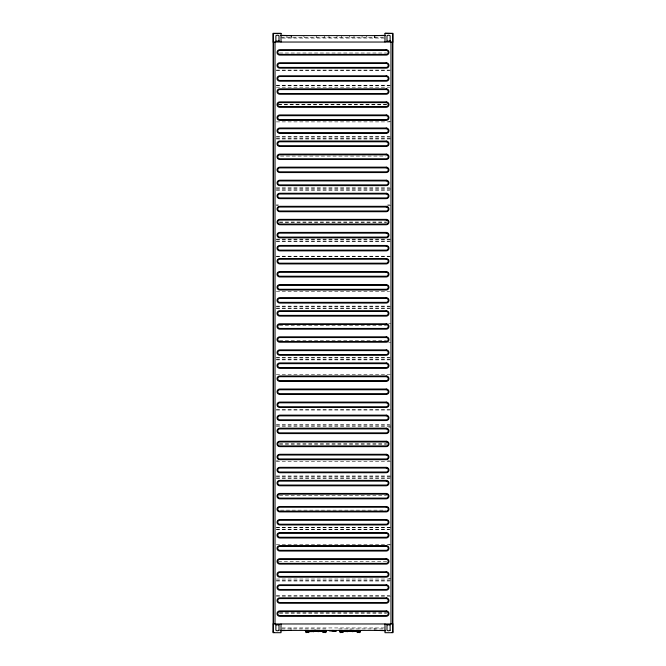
<?xml version="1.0" encoding="UTF-8"?>
<svg xmlns="http://www.w3.org/2000/svg" width="666" height="666" viewBox="0 0 666 666"><rect width="100%" height="100%" fill="white"/><g stroke="black" fill="none" stroke-linecap="round" stroke-linejoin="round"><path stroke-width="0.5" stroke-dasharray="3.33 2.5" d="M286.463 37.313L287.204 36.089M324.034 37.313L324.775 36.089M336.563 37.313L337.296 36.089M349.084 37.313L349.825 36.089M361.605 37.313L362.346 36.089M374.134 37.313L374.866 36.089M281.019 37.313L384.074 37.313M282.059 38.054L384.732 38.054M279.429 53.005L386.571 53.005M276.315 70.097L390.726 70.097M276.315 70.588L389.685 70.588M276.315 85.231L389.685 85.231M276.315 85.723L390.726 85.723M276.315 87.196L389.685 87.196M278.388 104.296L387.612 104.296M278.388 104.787L387.612 104.787M388.653 121.395L390.726 121.395M276.315 121.886L389.685 121.886M276.315 136.522L389.685 136.522M276.315 137.013L390.726 137.013M276.315 138.486L390.726 138.486M276.315 138.978L390.726 138.978M280.469 156.077L385.531 156.077M276.315 187.82L389.685 187.82M276.315 188.311L390.726 188.311M276.315 189.785L390.726 189.785M276.315 190.276L389.685 190.276M276.315 204.912L278.388 204.912M387.612 204.912L389.685 204.912M276.315 205.403L278.388 205.403M387.612 205.403L390.726 205.403M279.429 222.011L386.571 222.011M279.429 222.502L386.571 222.502M276.315 239.111L390.726 239.111M276.315 239.602L390.726 239.602M276.315 241.075L390.726 241.075M276.315 241.567L389.685 241.567M276.315 256.21L389.685 256.21M276.315 256.701L390.726 256.701M276.315 291.483L389.685 291.483M276.315 306.127L389.685 306.127M276.315 306.618L390.726 306.618M276.315 308.092L390.726 308.092M276.315 308.583L389.685 308.583M388.653 323.718L390.726 323.718M279.429 325.682L386.571 325.682M279.429 340.318L386.571 340.318M388.653 342.282L390.726 342.282M276.315 357.417L389.685 357.417M276.315 357.908L390.726 357.908M276.315 359.382L390.726 359.382M276.315 359.873L389.685 359.873M276.315 374.517L390.234 374.517M276.315 409.548L390.726 409.548M276.315 410.04L389.685 410.04M276.315 424.675L389.685 424.675M276.315 425.166L390.726 425.166M276.315 426.648L390.726 426.648M388.653 427.139L390.726 427.139M279.429 443.739L386.571 443.739M279.429 444.23L386.571 444.23M276.315 460.839L278.388 460.839M387.612 460.839L389.685 460.839M276.315 461.33L390.726 461.33M276.315 475.974L390.726 475.974M276.315 476.465L390.726 476.465M276.315 477.938L390.726 477.938M276.315 478.429L389.685 478.429M279.429 495.529L386.571 495.529M280.469 510.164L385.531 510.164M276.315 527.264L390.726 527.264M276.315 527.755L390.726 527.755M276.315 529.229L389.685 529.229M276.315 529.72L389.685 529.72M276.315 544.363L389.685 544.363M388.653 544.855L390.726 544.855M278.388 561.463L387.612 561.463M388.653 578.554L390.726 578.554M276.315 579.045L390.726 579.045M276.315 580.519L390.726 580.519M276.315 581.01L389.685 581.01M276.315 595.654L389.685 595.654M276.315 596.145L390.726 596.145M279.429 612.753L386.571 612.753M279.429 613.244L386.571 613.244M282.059 627.946L384.732 627.946M281.743 628.929L327.347 628.929M338.653 628.929L384.257 628.929M366.275 36.089L367.016 37.313M353.754 36.089L354.487 37.313M341.225 36.089L341.966 37.313M328.704 36.089L329.437 37.313M316.175 36.089L316.916 37.313M303.654 36.089L304.395 37.313M291.134 36.089L291.866 37.313M374.908 35.348L374.908 38.054M374.908 627.946L374.908 630.652M291.092 35.348L291.092 38.054M291.092 627.946L291.092 629.753"/><path stroke-width="1" d="M273.31 623.959L273.31 42.041M316.633 630.868L316.758 631.36L317.224 630.868M350.782 630.161L350.907 631.36L351.373 630.161M391.466 632.45L392.69 632.45L392.69 33.55L384.981 33.3L392.94 33.3L392.94 42.041L273.06 42.041L273.06 33.3L281.019 33.3L281.019 42.041M392.69 623.959L392.69 42.041M273.385 631.41L273.385 632.026M392.615 632.026L392.615 631.41M321.728 631.276L317.873 631.593L323.343 631.276M308.516 631.593L311.979 631.593L312.87 630.702C317.707 629.337 319.322 631.851 323.343 631.593M355.877 631.276L352.023 631.593L357.484 631.351M342.657 631.351L346.12 631.593L347.019 630.702C351.856 629.337 353.471 631.851 357.484 631.593M310.123 631.276L313.561 631.668L314.385 631.193M344.272 631.276L347.71 631.668L349.026 630.702L348.027 631.351L342.657 631.276M307.842 631.843L306.568 631.843M323.293 630.402L323.152 632.575L324.034 632.334M325.283 631.843L324.009 631.843M341.991 631.843L340.717 631.843M359.432 631.843L358.158 631.843M358.183 632.334L357.292 632.575L358.183 632.434M306.835 630.977L305.611 631.651L309.29 631.651L306.835 630.977L306.934 632.35L307.476 632.35L307.575 630.977M339.752 631.293L343.44 631.293L341.725 631.959L339.752 631.651M360.389 631.651L356.71 631.651L358.425 630.977L360.389 631.293M307.817 632.084L308.566 631.951L308.566 630.893L305.561 630.893M324.275 630.977L322.56 631.651L326.248 631.651L324.275 630.977L324.375 632.35L324.916 632.35L325.016 630.977M342.715 631.951L341.966 632.575M281.019 33.55L273.31 33.55L273.31 632.45L274.534 632.45M281.019 35.348L291.333 35.598M384.981 35.348L374.667 35.598M281.019 35.598L384.981 35.598M275.616 41.334L279.354 41.334M386.646 41.334L390.384 41.334M275.616 624.666L279.354 624.666M386.646 624.666L390.384 624.666M280.478 630.402L385.472 630.402M281.019 630.652L291.333 630.402M305.244 630.652L306.227 630.652M308.683 630.652L309.174 630.652M322.685 630.652L323.385 630.652M325.999 630.652L326.615 630.652M339.385 630.652L340.001 630.652M342.615 630.652L343.315 630.652M356.826 630.652L357.317 630.652M359.773 630.652L360.756 630.652M384.981 630.652L374.667 630.402M305.486 630.727L305.977 630.727M322.927 630.727L323.385 630.727M342.615 630.727L343.073 630.727M360.023 630.727L360.514 630.727M314.627 630.868L315.218 630.868M323.285 630.893L326.29 630.893M332.109 630.893L332.109 630.402L336.197 630.918L336.197 631.41L329.312 630.893L329.312 630.402M339.71 630.893L342.715 630.893M350.782 630.868L351.373 630.868M360.439 630.893L357.434 630.893L357.434 631.951L358.183 632.084M312.379 631.193L319.472 631.193M346.528 631.193L353.621 631.193M308.516 631.351L313.977 631.593M307.817 632.334L308.708 632.575L307.817 632.434M341.966 632.334L342.848 632.575L342.707 630.402M323.293 632.434L324.034 632.434M341.966 632.434L342.707 632.434M323.285 631.951L324.034 632.575M334.166 630.511L333.741 630.402A4.254 3.005 -90 0 1 332.259 630.402M353.13 630.702L354.021 631.593M318.981 630.702L319.88 631.593M317.973 631.351L317.083 630.452L317.873 631.593M347.019 630.702L346.12 631.593M312.87 630.702L311.979 631.593M390.975 42.041L390.975 623.959M385.281 630.402L385.281 630.868M384.981 33.55L384.981 42.041M384.981 623.959L384.981 632.7L392.94 632.7L392.94 623.959L273.06 623.959L273.06 632.7L281.019 632.7L281.019 623.959M360.056 630.893L360.056 630.402L360.023 632.575L359.407 632.575L359.407 630.893M359.165 630.977L359.066 632.35L358.524 632.35L358.425 630.977M358.183 630.893L358.183 632.575M357.692 630.402L357.692 630.893M356.851 631.226L356.851 631.718M349.367 630.868L349.242 631.36L348.776 630.868M343.298 631.226L343.298 631.718M343.198 631.251L343.198 631.693M342.457 630.402L342.457 630.893M341.725 630.977L341.625 632.35L341.084 632.35L340.984 630.977M340.742 630.893L340.742 632.575L340.126 632.575L339.91 630.402L340.093 630.893M333.258 630.918L333.258 631.41M325.907 630.893L326.09 630.402L325.874 632.575L325.258 632.575L325.258 630.893M323.543 630.402L323.543 630.893M322.702 631.226L322.702 631.718M315.218 630.161L315.093 631.36L314.627 630.161M309.149 631.226L309.149 631.718M309.049 631.251L309.049 631.693M308.308 630.402L308.308 630.893M307.817 630.893L307.817 632.575M306.593 630.893L306.593 632.575L305.977 632.575L305.769 630.402L305.944 630.893M280.719 630.402L280.719 630.868M275.025 42.041L275.025 623.959M359.773 631.468A0.982 0.982 0 0 1 357.942 631.959M341.841 632.325A0.982 0.982 0 0 1 340.368 631.468M308.058 631.959A0.982 0.982 0 0 1 306.227 631.468M325.632 631.468A0.982 0.982 0 0 1 324.159 632.325M386.255 49.692L279.745 49.692A2.706 2.706 0 0 0 277.039 52.398A2.706 2.706 0 0 0 279.745 55.095L386.255 55.095A2.706 2.706 0 0 0 388.961 52.398A2.706 2.706 0 0 0 386.255 49.692M386.255 50.433L279.745 50.433A1.965 1.965 0 0 0 277.78 52.398A1.965 1.965 0 0 0 279.745 54.362L386.255 54.362A1.965 1.965 0 0 0 388.22 52.398A1.965 1.965 0 0 0 386.255 50.433M386.255 62.746L279.745 62.746A2.706 2.706 0 0 0 277.039 65.443A2.706 2.706 0 0 0 279.745 68.148L386.255 68.148A2.706 2.706 0 0 0 388.961 65.443A2.706 2.706 0 0 0 386.255 62.746M386.255 63.478L279.745 63.478A1.965 1.965 0 0 0 277.78 65.443A1.965 1.965 0 0 0 279.745 67.408L386.255 67.408A1.965 1.965 0 0 0 388.22 65.443A1.965 1.965 0 0 0 386.255 63.478M386.255 75.799L279.745 75.799A2.706 2.706 0 0 0 277.039 78.496A2.706 2.706 0 0 0 279.745 81.202L386.255 81.202A2.706 2.706 0 0 0 388.961 78.496A2.706 2.706 0 0 0 386.255 75.799M386.255 76.532L279.745 76.532A1.965 1.965 0 0 0 277.78 78.496A1.965 1.965 0 0 0 279.745 80.461L386.255 80.461A1.965 1.965 0 0 0 388.22 78.496A1.965 1.965 0 0 0 386.255 76.532M386.255 88.844L279.745 88.844A2.706 2.706 0 0 0 277.039 91.55A2.706 2.706 0 0 0 279.745 94.247L386.255 94.247A2.706 2.706 0 0 0 388.961 91.55A2.706 2.706 0 0 0 386.255 88.844M386.255 89.585L279.745 89.585A1.965 1.965 0 0 0 277.78 91.55A1.965 1.965 0 0 0 279.745 93.515L386.255 93.515A1.965 1.965 0 0 0 388.22 91.55A1.965 1.965 0 0 0 386.255 89.585M386.255 101.898L279.745 101.898A2.706 2.706 0 0 0 277.039 104.604A2.706 2.706 0 0 0 279.745 107.301L386.255 107.301A2.706 2.706 0 0 0 388.961 104.604A2.706 2.706 0 0 0 386.255 101.898M386.255 102.639L279.745 102.639A1.965 1.965 0 0 0 277.78 104.604A1.965 1.965 0 0 0 279.745 106.568L386.255 106.568A1.965 1.965 0 0 0 388.22 104.604A1.965 1.965 0 0 0 386.255 102.639M386.255 114.952L279.745 114.952A2.706 2.706 0 0 0 277.039 117.649A2.706 2.706 0 0 0 279.745 120.355L386.255 120.355A2.706 2.706 0 0 0 388.961 117.649A2.706 2.706 0 0 0 386.255 114.952M386.255 115.684L279.745 115.684A1.965 1.965 0 0 0 277.78 117.649A1.965 1.965 0 0 0 279.745 119.614L386.255 119.614A1.965 1.965 0 0 0 388.22 117.649A1.965 1.965 0 0 0 386.255 115.684M386.255 127.997L279.745 127.997A2.706 2.706 0 0 0 277.039 130.703A2.706 2.706 0 0 0 279.745 133.408L386.255 133.408A2.706 2.706 0 0 0 388.961 130.703A2.706 2.706 0 0 0 386.255 127.997M386.255 128.738L279.745 128.738A1.965 1.965 0 0 0 277.78 130.703A1.965 1.965 0 0 0 279.745 132.667L386.255 132.667A1.965 1.965 0 0 0 388.22 130.703A1.965 1.965 0 0 0 386.255 128.738M386.255 141.05L279.745 141.05A2.706 2.706 0 0 0 277.039 143.756A2.706 2.706 0 0 0 279.745 146.453L386.255 146.453A2.706 2.706 0 0 0 388.961 143.756A2.706 2.706 0 0 0 386.255 141.05M386.255 141.791L279.745 141.791A1.965 1.965 0 0 0 277.78 143.756A1.965 1.965 0 0 0 279.745 145.721L386.255 145.721A1.965 1.965 0 0 0 388.22 143.756A1.965 1.965 0 0 0 386.255 141.791M386.255 154.104L279.745 154.104A2.706 2.706 0 0 0 277.039 156.81A2.706 2.706 0 0 0 279.745 159.507L386.255 159.507A2.706 2.706 0 0 0 388.961 156.81A2.706 2.706 0 0 0 386.255 154.104M386.255 154.837L279.745 154.837A1.965 1.965 0 0 0 277.78 156.81A1.965 1.965 0 0 0 279.745 158.774L386.255 158.774A1.965 1.965 0 0 0 388.22 156.81A1.965 1.965 0 0 0 386.255 154.837M386.255 167.158L279.745 167.158A2.706 2.706 0 0 0 277.039 169.855A2.706 2.706 0 0 0 279.745 172.561L386.255 172.561A2.706 2.706 0 0 0 388.961 169.855A2.706 2.706 0 0 0 386.255 167.158M386.255 167.89L279.745 167.89A1.965 1.965 0 0 0 277.78 169.855A1.965 1.965 0 0 0 279.745 171.82L386.255 171.82A1.965 1.965 0 0 0 388.22 169.855A1.965 1.965 0 0 0 386.255 167.89M386.255 180.203L279.745 180.203A2.706 2.706 0 0 0 277.039 182.909A2.706 2.706 0 0 0 279.745 185.614L386.255 185.614A2.706 2.706 0 0 0 388.961 182.909A2.706 2.706 0 0 0 386.255 180.203M386.255 180.944L279.745 180.944A1.965 1.965 0 0 0 277.78 182.909A1.965 1.965 0 0 0 279.745 184.873L386.255 184.873A1.965 1.965 0 0 0 388.22 182.909A1.965 1.965 0 0 0 386.255 180.944M386.255 193.257L279.745 193.257A2.706 2.706 0 0 0 277.039 195.962A2.706 2.706 0 0 0 279.745 198.659L386.255 198.659A2.706 2.706 0 0 0 388.961 195.962A2.706 2.706 0 0 0 386.255 193.257M386.255 193.997L279.745 193.997A1.965 1.965 0 0 0 277.78 195.962A1.965 1.965 0 0 0 279.745 197.927L386.255 197.927A1.965 1.965 0 0 0 388.22 195.962A1.965 1.965 0 0 0 386.255 193.997M386.255 206.31L279.745 206.31A2.706 2.706 0 0 0 277.039 209.007A2.706 2.706 0 0 0 279.745 211.713L386.255 211.713A2.706 2.706 0 0 0 388.961 209.007A2.706 2.706 0 0 0 386.255 206.31M386.255 207.043L279.745 207.043A1.965 1.965 0 0 0 277.78 209.007A1.965 1.965 0 0 0 279.745 210.98L386.255 210.98A1.965 1.965 0 0 0 388.22 209.007A1.965 1.965 0 0 0 386.255 207.043M386.255 219.364L279.745 219.364A2.706 2.706 0 0 0 277.039 222.061A2.706 2.706 0 0 0 279.745 224.767L386.255 224.767A2.706 2.706 0 0 0 388.961 222.061A2.706 2.706 0 0 0 386.255 219.364M386.255 220.096L279.745 220.096A1.965 1.965 0 0 0 277.78 222.061A1.965 1.965 0 0 0 279.745 224.026L386.255 224.026A1.965 1.965 0 0 0 388.22 222.061A1.965 1.965 0 0 0 386.255 220.096M386.255 232.409L279.745 232.409A2.706 2.706 0 0 0 277.039 235.115A2.706 2.706 0 0 0 279.745 237.82L386.255 237.82A2.706 2.706 0 0 0 388.961 235.115A2.706 2.706 0 0 0 386.255 232.409M386.255 233.15L279.745 233.15A1.965 1.965 0 0 0 277.78 235.115A1.965 1.965 0 0 0 279.745 237.079L386.255 237.079A1.965 1.965 0 0 0 388.22 235.115A1.965 1.965 0 0 0 386.255 233.15M386.255 245.463L279.745 245.463A2.706 2.706 0 0 0 277.039 248.168A2.706 2.706 0 0 0 279.745 250.866L386.255 250.866A2.706 2.706 0 0 0 388.961 248.168A2.706 2.706 0 0 0 386.255 245.463M386.255 246.204L279.745 246.204A1.965 1.965 0 0 0 277.78 248.168A1.965 1.965 0 0 0 279.745 250.133L386.255 250.133A1.965 1.965 0 0 0 388.22 248.168A1.965 1.965 0 0 0 386.255 246.204M386.255 258.516L279.745 258.516A2.706 2.706 0 0 0 277.039 261.214A2.706 2.706 0 0 0 279.745 263.919L386.255 263.919A2.706 2.706 0 0 0 388.961 261.214A2.706 2.706 0 0 0 386.255 258.516M386.255 259.249L279.745 259.249A1.965 1.965 0 0 0 277.78 261.214A1.965 1.965 0 0 0 279.745 263.187L386.255 263.187A1.965 1.965 0 0 0 388.22 261.214A1.965 1.965 0 0 0 386.255 259.249M386.255 271.57L279.745 271.57A2.706 2.706 0 0 0 277.039 274.267A2.706 2.706 0 0 0 279.745 276.973L386.255 276.973A2.706 2.706 0 0 0 388.961 274.267A2.706 2.706 0 0 0 386.255 271.57M386.255 272.302L279.745 272.302A1.965 1.965 0 0 0 277.78 274.267A1.965 1.965 0 0 0 279.745 276.232L386.255 276.232A1.965 1.965 0 0 0 388.22 274.267A1.965 1.965 0 0 0 386.255 272.302M386.255 284.615L279.745 284.615A2.706 2.706 0 0 0 277.039 287.321A2.706 2.706 0 0 0 279.745 290.026L386.255 290.026A2.706 2.706 0 0 0 388.961 287.321A2.706 2.706 0 0 0 386.255 284.615M386.255 285.356L279.745 285.356A1.965 1.965 0 0 0 277.78 287.321A1.965 1.965 0 0 0 279.745 289.285L386.255 289.285A1.965 1.965 0 0 0 388.22 287.321A1.965 1.965 0 0 0 386.255 285.356M386.255 297.669L279.745 297.669A2.706 2.706 0 0 0 277.039 300.374A2.706 2.706 0 0 0 279.745 303.072L386.255 303.072A2.706 2.706 0 0 0 388.961 300.374A2.706 2.706 0 0 0 386.255 297.669M386.255 298.41L279.745 298.41A1.965 1.965 0 0 0 277.78 300.374A1.965 1.965 0 0 0 279.745 302.339L386.255 302.339A1.965 1.965 0 0 0 388.22 300.374A1.965 1.965 0 0 0 386.255 298.41M386.255 310.722L279.745 310.722A2.706 2.706 0 0 0 277.039 313.42A2.706 2.706 0 0 0 279.745 316.125L386.255 316.125A2.706 2.706 0 0 0 388.961 313.42A2.706 2.706 0 0 0 386.255 310.722M386.255 311.455L279.745 311.455A1.965 1.965 0 0 0 277.78 313.42A1.965 1.965 0 0 0 279.745 315.384L386.255 315.384A1.965 1.965 0 0 0 388.22 313.42A1.965 1.965 0 0 0 386.255 311.455M386.255 323.776L279.745 323.776A2.706 2.706 0 0 0 277.039 326.473A2.706 2.706 0 0 0 279.745 329.179L386.255 329.179A2.706 2.706 0 0 0 388.961 326.473A2.706 2.706 0 0 0 386.255 323.776M386.255 324.509L279.745 324.509A1.965 1.965 0 0 0 277.78 326.473A1.965 1.965 0 0 0 279.745 328.438L386.255 328.438A1.965 1.965 0 0 0 388.22 326.473A1.965 1.965 0 0 0 386.255 324.509M386.255 336.821L279.745 336.821A2.706 2.706 0 0 0 277.039 339.527A2.706 2.706 0 0 0 279.745 342.224L386.255 342.224A2.706 2.706 0 0 0 388.961 339.527A2.706 2.706 0 0 0 386.255 336.821M386.255 337.562L279.745 337.562A1.965 1.965 0 0 0 277.78 339.527A1.965 1.965 0 0 0 279.745 341.491L386.255 341.491A1.965 1.965 0 0 0 388.22 339.527A1.965 1.965 0 0 0 386.255 337.562M386.255 349.875L279.745 349.875A2.706 2.706 0 0 0 277.039 352.58A2.706 2.706 0 0 0 279.745 355.278L386.255 355.278A2.706 2.706 0 0 0 388.961 352.58A2.706 2.706 0 0 0 386.255 349.875M386.255 350.616L279.745 350.616A1.965 1.965 0 0 0 277.78 352.58A1.965 1.965 0 0 0 279.745 354.545L386.255 354.545A1.965 1.965 0 0 0 388.22 352.58A1.965 1.965 0 0 0 386.255 350.616M386.255 362.928L279.745 362.928A2.706 2.706 0 0 0 277.039 365.626A2.706 2.706 0 0 0 279.745 368.331L386.255 368.331A2.706 2.706 0 0 0 388.961 365.626A2.706 2.706 0 0 0 386.255 362.928M386.255 363.661L279.745 363.661A1.965 1.965 0 0 0 277.78 365.626A1.965 1.965 0 0 0 279.745 367.59L386.255 367.59A1.965 1.965 0 0 0 388.22 365.626A1.965 1.965 0 0 0 386.255 363.661M386.255 375.974L279.745 375.974A2.706 2.706 0 0 0 277.039 378.679A2.706 2.706 0 0 0 279.745 381.385L386.255 381.385A2.706 2.706 0 0 0 388.961 378.679A2.706 2.706 0 0 0 386.255 375.974M386.255 376.715L279.745 376.715A1.965 1.965 0 0 0 277.78 378.679A1.965 1.965 0 0 0 279.745 380.644L386.255 380.644A1.965 1.965 0 0 0 388.22 378.679A1.965 1.965 0 0 0 386.255 376.715M386.255 389.027L279.745 389.027A2.706 2.706 0 0 0 277.039 391.733A2.706 2.706 0 0 0 279.745 394.43L386.255 394.43A2.706 2.706 0 0 0 388.961 391.733A2.706 2.706 0 0 0 386.255 389.027M386.255 389.768L279.745 389.768A1.965 1.965 0 0 0 277.78 391.733A1.965 1.965 0 0 0 279.745 393.698L386.255 393.698A1.965 1.965 0 0 0 388.22 391.733A1.965 1.965 0 0 0 386.255 389.768M386.255 402.081L279.745 402.081A2.706 2.706 0 0 0 277.039 404.786A2.706 2.706 0 0 0 279.745 407.484L386.255 407.484A2.706 2.706 0 0 0 388.961 404.786A2.706 2.706 0 0 0 386.255 402.081M386.255 402.813L279.745 402.813A1.965 1.965 0 0 0 277.78 404.786A1.965 1.965 0 0 0 279.745 406.751L386.255 406.751A1.965 1.965 0 0 0 388.22 404.786A1.965 1.965 0 0 0 386.255 402.813M386.255 415.134L279.745 415.134A2.706 2.706 0 0 0 277.039 417.832A2.706 2.706 0 0 0 279.745 420.537L386.255 420.537A2.706 2.706 0 0 0 388.961 417.832A2.706 2.706 0 0 0 386.255 415.134M386.255 415.867L279.745 415.867A1.965 1.965 0 0 0 277.78 417.832A1.965 1.965 0 0 0 279.745 419.796L386.255 419.796A1.965 1.965 0 0 0 388.22 417.832A1.965 1.965 0 0 0 386.255 415.867M386.255 428.18L279.745 428.18A2.706 2.706 0 0 0 277.039 430.885A2.706 2.706 0 0 0 279.745 433.591L386.255 433.591A2.706 2.706 0 0 0 388.961 430.885A2.706 2.706 0 0 0 386.255 428.18M386.255 428.921L279.745 428.921A1.965 1.965 0 0 0 277.78 430.885A1.965 1.965 0 0 0 279.745 432.85L386.255 432.85A1.965 1.965 0 0 0 388.22 430.885A1.965 1.965 0 0 0 386.255 428.921M386.255 441.233L279.745 441.233A2.706 2.706 0 0 0 277.039 443.939A2.706 2.706 0 0 0 279.745 446.636L386.255 446.636A2.706 2.706 0 0 0 388.961 443.939A2.706 2.706 0 0 0 386.255 441.233M386.255 441.974L279.745 441.974A1.965 1.965 0 0 0 277.78 443.939A1.965 1.965 0 0 0 279.745 445.904L386.255 445.904A1.965 1.965 0 0 0 388.22 443.939A1.965 1.965 0 0 0 386.255 441.974M386.255 454.287L279.745 454.287A2.706 2.706 0 0 0 277.039 456.993A2.706 2.706 0 0 0 279.745 459.69L386.255 459.69A2.706 2.706 0 0 0 388.961 456.993A2.706 2.706 0 0 0 386.255 454.287M386.255 455.02L279.745 455.02A1.965 1.965 0 0 0 277.78 456.993A1.965 1.965 0 0 0 279.745 458.957L386.255 458.957A1.965 1.965 0 0 0 388.22 456.993A1.965 1.965 0 0 0 386.255 455.02M386.255 467.341L279.745 467.341A2.706 2.706 0 0 0 277.039 470.038A2.706 2.706 0 0 0 279.745 472.743L386.255 472.743A2.706 2.706 0 0 0 388.961 470.038A2.706 2.706 0 0 0 386.255 467.341M386.255 468.073L279.745 468.073A1.965 1.965 0 0 0 277.78 470.038A1.965 1.965 0 0 0 279.745 472.003L386.255 472.003A1.965 1.965 0 0 0 388.22 470.038A1.965 1.965 0 0 0 386.255 468.073M386.255 480.386L279.745 480.386A2.706 2.706 0 0 0 277.039 483.091A2.706 2.706 0 0 0 279.745 485.797L386.255 485.797A2.706 2.706 0 0 0 388.961 483.091A2.706 2.706 0 0 0 386.255 480.386M386.255 481.127L279.745 481.127A1.965 1.965 0 0 0 277.78 483.091A1.965 1.965 0 0 0 279.745 485.056L386.255 485.056A1.965 1.965 0 0 0 388.22 483.091A1.965 1.965 0 0 0 386.255 481.127M386.255 493.439L279.745 493.439A2.706 2.706 0 0 0 277.039 496.145A2.706 2.706 0 0 0 279.745 498.842L386.255 498.842A2.706 2.706 0 0 0 388.961 496.145A2.706 2.706 0 0 0 386.255 493.439M386.255 494.18L279.745 494.18A1.965 1.965 0 0 0 277.78 496.145A1.965 1.965 0 0 0 279.745 498.11L386.255 498.11A1.965 1.965 0 0 0 388.22 496.145A1.965 1.965 0 0 0 386.255 494.18M386.255 506.493L279.745 506.493A2.706 2.706 0 0 0 277.039 509.19A2.706 2.706 0 0 0 279.745 511.896L386.255 511.896A2.706 2.706 0 0 0 388.961 509.19A2.706 2.706 0 0 0 386.255 506.493M386.255 507.226L279.745 507.226A1.965 1.965 0 0 0 277.78 509.19A1.965 1.965 0 0 0 279.745 511.163L386.255 511.163A1.965 1.965 0 0 0 388.22 509.19A1.965 1.965 0 0 0 386.255 507.226M386.255 519.547L279.745 519.547A2.706 2.706 0 0 0 277.039 522.244A2.706 2.706 0 0 0 279.745 524.95L386.255 524.95A2.706 2.706 0 0 0 388.961 522.244A2.706 2.706 0 0 0 386.255 519.547M386.255 520.279L279.745 520.279A1.965 1.965 0 0 0 277.78 522.244A1.965 1.965 0 0 0 279.745 524.209L386.255 524.209A1.965 1.965 0 0 0 388.22 522.244A1.965 1.965 0 0 0 386.255 520.279M386.255 532.592L279.745 532.592A2.706 2.706 0 0 0 277.039 535.298A2.706 2.706 0 0 0 279.745 538.003L386.255 538.003A2.706 2.706 0 0 0 388.961 535.298A2.706 2.706 0 0 0 386.255 532.592M386.255 533.333L279.745 533.333A1.965 1.965 0 0 0 277.78 535.298A1.965 1.965 0 0 0 279.745 537.262L386.255 537.262A1.965 1.965 0 0 0 388.22 535.298A1.965 1.965 0 0 0 386.255 533.333M386.255 545.645L279.745 545.645A2.706 2.706 0 0 0 277.039 548.351A2.706 2.706 0 0 0 279.745 551.048L386.255 551.048A2.706 2.706 0 0 0 388.961 548.351A2.706 2.706 0 0 0 386.255 545.645M386.255 546.386L279.745 546.386A1.965 1.965 0 0 0 277.78 548.351A1.965 1.965 0 0 0 279.745 550.316L386.255 550.316A1.965 1.965 0 0 0 388.22 548.351A1.965 1.965 0 0 0 386.255 546.386M386.255 558.699L279.745 558.699A2.706 2.706 0 0 0 277.039 561.396A2.706 2.706 0 0 0 279.745 564.102L386.255 564.102A2.706 2.706 0 0 0 388.961 561.396A2.706 2.706 0 0 0 386.255 558.699M386.255 559.432L279.745 559.432A1.965 1.965 0 0 0 277.78 561.396A1.965 1.965 0 0 0 279.745 563.361L386.255 563.361A1.965 1.965 0 0 0 388.22 561.396A1.965 1.965 0 0 0 386.255 559.432M386.255 571.753L279.745 571.753A2.706 2.706 0 0 0 277.039 574.45A2.706 2.706 0 0 0 279.745 577.156L386.255 577.156A2.706 2.706 0 0 0 388.961 574.45A2.706 2.706 0 0 0 386.255 571.753M386.255 572.485L279.745 572.485A1.965 1.965 0 0 0 277.78 574.45A1.965 1.965 0 0 0 279.745 576.415L386.255 576.415A1.965 1.965 0 0 0 388.22 574.45A1.965 1.965 0 0 0 386.255 572.485M386.255 584.798L279.745 584.798A2.706 2.706 0 0 0 277.039 587.504A2.706 2.706 0 0 0 279.745 590.201L386.255 590.201A2.706 2.706 0 0 0 388.961 587.504A2.706 2.706 0 0 0 386.255 584.798M386.255 585.539L279.745 585.539A1.965 1.965 0 0 0 277.78 587.504A1.965 1.965 0 0 0 279.745 589.468L386.255 589.468A1.965 1.965 0 0 0 388.22 587.504A1.965 1.965 0 0 0 386.255 585.539M386.255 597.852L279.745 597.852A2.706 2.706 0 0 0 277.039 600.557A2.706 2.706 0 0 0 279.745 603.254L386.255 603.254A2.706 2.706 0 0 0 388.961 600.557A2.706 2.706 0 0 0 386.255 597.852M386.255 598.592L279.745 598.592A1.965 1.965 0 0 0 277.78 600.557A1.965 1.965 0 0 0 279.745 602.522L386.255 602.522A1.965 1.965 0 0 0 388.22 600.557A1.965 1.965 0 0 0 386.255 598.592M386.255 610.905L279.745 610.905A2.706 2.706 0 0 0 277.039 613.602A2.706 2.706 0 0 0 279.745 616.308L386.255 616.308A2.706 2.706 0 0 0 388.961 613.602A2.706 2.706 0 0 0 386.255 610.905M386.255 611.638L279.745 611.638A1.965 1.965 0 0 0 277.78 613.602A1.965 1.965 0 0 0 279.745 615.567L386.255 615.567A1.965 1.965 0 0 0 388.22 613.602A1.965 1.965 0 0 0 386.255 611.638M360.289 630.893L360.231 630.402L360.231 630.893M390.126 40.842L390.126 35.731A2.722 2.722 0 0 0 387.004 35.731L387.004 40.842A2.722 2.722 0 0 0 390.126 40.842M390.126 630.269L390.126 625.158A2.722 2.722 0 0 0 387.004 625.158L387.004 630.269A2.722 2.722 0 0 0 390.126 630.269M278.996 40.842L278.996 35.731A2.722 2.722 0 0 0 275.874 35.731L275.874 40.842A2.722 2.722 0 0 0 278.996 40.842M278.996 630.269L278.996 625.158A2.722 2.722 0 0 0 275.874 625.158L275.874 630.269A2.722 2.722 0 0 0 278.996 630.269"/></g></svg>
